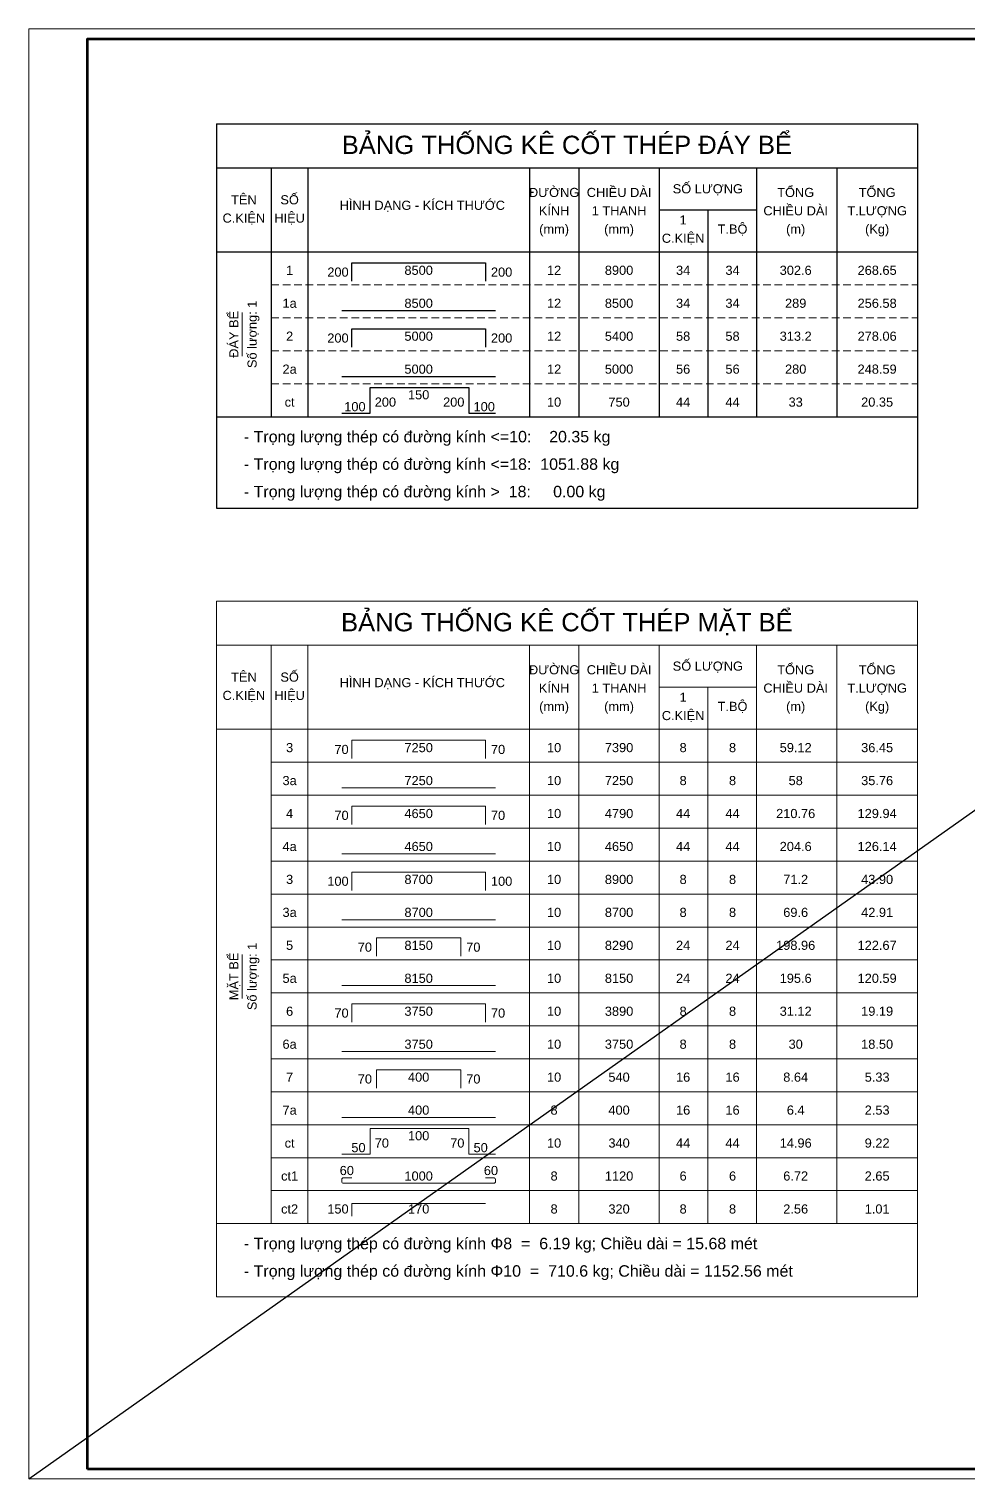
# Model space of a CAD drawing. Extents: x -192823 to 24985, y 78808 to 102574.
# Drawn here: x -42215 to -26824, y 78808 to 102568 of the extents above; entities that cross this region are included whole.
import ezdxf
from ezdxf.enums import TextEntityAlignment as Align

# ---------------------------------------------------------------- set-up
doc = ezdxf.new("R2010")
doc.units = 0
doc.header["$LTSCALE"] = 5
doc.header["$MEASUREMENT"] = 0
doc.linetypes.add('HIDDEN', pattern=[0.375, 0.25, -0.125])
doc.linetypes.add('HIDDENX2', pattern=[0.75, 0.5, -0.25])
doc.layers.get('0').update_dxf_attribs({"linetype": 'CONTINUOUS', "lineweight": 25})
doc.layers.get('DEFPOINTS').update_dxf_attribs({"linetype": 'CONTINUOUS', "lineweight": 9})
for name, color, linetype, lineweight in [('Bao', 2, 'CONTINUOUS', 0), ('Khungten_LCDI', 7, 'CONTINUOUS', 25), ('LC MANH DUT', 35, 'HIDDEN', 5), ('LC Net dam 1', 30, 'CONTINUOUS', 30), ('LC Net thay', 7, 'CONTINUOUS', 25), ('LC Text1', 3, 'CONTINUOUS', 20), ('NetMo', 9, 'HIDDENX2', 0), ('Steel', 4, 'CONTINUOUS', 0), ('Text', 2, 'CONTINUOUS', 0), ('TextThep', 7, 'CONTINUOUS', 0)]:
    doc.layers.add(name, color=color, linetype=linetype, lineweight=lineweight)
doc.layers.add('KCS_Plotter', color=11, linetype='CONTINUOUS', plot=False)
doc.styles.add('Hoa', font='micross.ttf')
doc.styles.add('Khungten', font='', dxfattribs={"width": 0.9, "height": 5000})
doc.styles.add('Thuong', font='micross.ttf')
doc.styles.add('Title', font='', dxfattribs={"width": 0.8})
doc.styles.get('Khungten').set_extended_font_data('.VnAvantH')
doc.styles.get('Title').set_extended_font_data('.VnBlackH')

# ---------------------------------------------------------------- blocks, each defined once
blk = doc.blocks.new('ha tang Nui Beo')
at = {"layer": 'DEFPOINTS', "lineweight": 0}
blk.add_lwpolyline([(-1200, -14850), (-1200, 14850), (40800, 14850), (40800, -14850)], close=True, dxfattribs=at)
at = {"layer": 'Khungten_LCDI', "color": 5, "lineweight": 60}
blk.add_lwpolyline([(0, -14650), (0, 14650), (40600, 14650), (40600, -14650)], close=True, dxfattribs=at)
at = {"color": 7, "style": 'Khungten', "width": 0.8}
for tag, p in [('REVISION', (39499, -10746)), ('NGAYHT', (39546, -11609))]:
    blk.add_attdef(tag, text='', height=200, dxfattribs=at).set_placement(p, align=Align.CENTER)
at = {"layer": 'LC Text1', "style": 'Title', "width": 1.485915}
for tag, p, p2 in [('TENBANVE1', (36913, -8886), (40339, -8886)), ('TENBANVE2', (36913, -9562), (40339, -9562))]:
    blk.add_attdef(tag, text='', height=250, dxfattribs=at).set_placement(p, p2, align=Align.FIT)
at = {"layer": 'LC Text1', "style": 'Title', "width": 0.7}
blk.add_attdef('SOBANVE', text='', height=250, dxfattribs=at).set_placement((39562, -13896), align=Align.CENTER)

msp = doc.modelspace()

# ---------------------------------------------------------------- linework, layer by layer
at = {"layer": 'Bao'}
for p, q in [((-39143.2, 93193.2), (-27653.2, 93193.2)), ((-39143.2, 93193.2), (-39143.2, 81793.2)), ((-27653.2, 93193.2), (-27653.2, 81793.2)), ((-39143.2, 92473.2), (-27653.2, 92473.2)), ((-38243.2, 92473.2), (-38243.2, 82993.2)), ((-37643.2, 92473.2), (-37643.2, 82993.2)), ((-34013.2, 92473.2), (-34013.2, 82993.2)), ((-33203.2, 92473.2), (-33203.2, 82993.2)), ((-31883.2, 92473.2), (-31883.2, 82993.2)), ((-30293.2, 92473.2), (-30293.2, 82993.2)), ((-28973.2, 92473.2), (-28973.2, 82993.2)), ((-31883.2, 91783.2), (-30293.2, 91783.2)), ((-31088.2, 91783.2), (-31088.2, 82993.2)), ((-39143.2, 91093.2), (-27653.2, 91093.2))]:
    msp.add_line(p, q, dxfattribs=at)
at = {"layer": 'KCS_Plotter'}
msp.add_line((-42215.1, 78808.2), (-8615.1, 102568.2), dxfattribs=at)
at = {"layer": 'LC MANH DUT', "ltscale": 100}
for p, q in [((-38243.2, 98374.7), (-27653.2, 98374.7)), ((-38243.2, 97834.7), (-27653.2, 97834.7)), ((-38243.2, 97294.7), (-27653.2, 97294.7)), ((-38243.2, 96754.7), (-27653.2, 96754.7)), ((-38243.2, 96214.7), (-27653.2, 96214.7))]:
    msp.add_line(p, q, dxfattribs=at)
at = {"layer": 'LC Net dam 1'}
for points in [[(-36923.2, 98434.7), (-36923.2, 98734.7), (-34733.2, 98734.7), (-34733.2, 98434.7)], [(-37088.2, 97954.7), (-34568.2, 97954.7)], [(-36923.2, 97354.7), (-36923.2, 97654.7), (-34733.2, 97654.7), (-34733.2, 97354.7)], [(-37088.2, 96874.7), (-34568.2, 96874.7)], [(-37088.2, 96274.7), (-36623.2, 96274.7), (-36623.2, 96694.7), (-35003.2, 96694.7), (-35003.2, 96274.7), (-34568.2, 96274.7)]]:
    msp.add_lwpolyline(points, dxfattribs=at)
at = {"layer": 'LC Net thay'}
for p, q in [((-39143.2, 101014.7), (-27653.2, 101014.7)), ((-39143.2, 101014.7), (-39143.2, 94714.7)), ((-27653.2, 101014.7), (-27653.2, 94714.7)), ((-39143.2, 100294.7), (-27653.2, 100294.7)), ((-38243.2, 100294.7), (-38243.2, 96214.7)), ((-37643.2, 100294.7), (-37643.2, 96214.7)), ((-34013.2, 100294.7), (-34013.2, 96214.7)), ((-33203.2, 100294.7), (-33203.2, 96214.7)), ((-31883.2, 100294.7), (-31883.2, 96214.7)), ((-30293.2, 100294.7), (-30293.2, 96214.7)), ((-28973.2, 100294.7), (-28973.2, 96214.7)), ((-31883.2, 99604.7), (-30293.2, 99604.7)), ((-31088.2, 99604.7), (-31088.2, 96214.7)), ((-39143.2, 98914.7), (-27653.2, 98914.7)), ((-39143.2, 96214.7), (-27653.2, 96214.7)), ((-39143.2, 96214.7), (-27653.2, 96214.7)), ((-39143.2, 94714.7), (-27653.2, 94714.7))]:
    msp.add_line(p, q, dxfattribs=at)
at = {"layer": 'LC Text1'}
msp.add_line((-38723.2, 97204.7), (-38723.2, 97924.7), dxfattribs=at)
at = {"layer": 'NetMo'}
for p, q in [((-38243.2, 90553.2), (-27653.2, 90553.2)), ((-38243.2, 90013.2), (-27653.2, 90013.2)), ((-38243.2, 89473.2), (-27653.2, 89473.2)), ((-38243.2, 88933.2), (-27653.2, 88933.2)), ((-38243.2, 88393.2), (-27653.2, 88393.2)), ((-38243.2, 87853.2), (-27653.2, 87853.2)), ((-38243.2, 87313.2), (-27653.2, 87313.2)), ((-38243.2, 86773.2), (-27653.2, 86773.2)), ((-38243.2, 86233.2), (-27653.2, 86233.2)), ((-38243.2, 85693.2), (-27653.2, 85693.2)), ((-38243.2, 85153.2), (-27653.2, 85153.2)), ((-38243.2, 84613.2), (-27653.2, 84613.2)), ((-38243.2, 84073.2), (-27653.2, 84073.2)), ((-38243.2, 83533.2), (-27653.2, 83533.2)), ((-38243.2, 82993.2), (-27653.2, 82993.2))]:
    msp.add_line(p, q, dxfattribs=at)
at = {"layer": 'Steel'}
for points in [[(-36923.2, 90613.2), (-36923.2, 90913.2), (-34733.2, 90913.2), (-34733.2, 90613.2)], [(-37088.2, 90133.2), (-34568.2, 90133.2)], [(-36923.2, 89533.2), (-36923.2, 89833.2), (-34733.2, 89833.2), (-34733.2, 89533.2)], [(-37088.2, 89053.2), (-34568.2, 89053.2)], [(-36923.2, 88453.2), (-36923.2, 88753.2), (-34733.2, 88753.2), (-34733.2, 88453.2)], [(-37088.2, 87973.2), (-34568.2, 87973.2)], [(-36518.2, 87373.2), (-36518.2, 87673.2), (-35138.2, 87673.2), (-35138.2, 87373.2)], [(-37088.2, 86893.2), (-34568.2, 86893.2)], [(-36923.2, 86293.2), (-36923.2, 86593.2), (-34733.2, 86593.2), (-34733.2, 86293.2)], [(-37088.2, 85813.2), (-34568.2, 85813.2)], [(-36518.2, 85213.2), (-36518.2, 85513.2), (-35138.2, 85513.2), (-35138.2, 85213.2)], [(-37088.2, 84733.2), (-34568.2, 84733.2)], [(-37088.2, 84133.2), (-36623.2, 84133.2), (-36623.2, 84553.2), (-35003.2, 84553.2), (-35003.2, 84133.2), (-34568.2, 84133.2)], [(-36923.2, 83113.2), (-36923.2, 83323.2), (-34733.2, 83323.2)]]:
    msp.add_lwpolyline(points, dxfattribs=at)
msp.add_lwpolyline([(-36923.2, 83743.2), (-37058.2, 83743.2, 0.4142136), (-37088.2, 83713.2), (-37088.2, 83683.2, 0.4142136), (-37058.2, 83653.2), (-34598.2, 83653.2, 0.4142136), (-34568.2, 83683.2), (-34568.2, 83713.2, 0.4142136), (-34598.2, 83743.2), (-34733.2, 83743.2)], format="xyb", dxfattribs=at)
at = {"layer": 'Text'}
for p, q in [((-38723.2, 86683.2), (-38723.2, 87403.2)), ((-39143.2, 82993.2), (-27653.2, 82993.2)), ((-39143.2, 82993.2), (-27653.2, 82993.2)), ((-39143.2, 81793.2), (-27653.2, 81793.2))]:
    msp.add_line(p, q, dxfattribs=at)

# ---------------------------------------------------------------- block references
at = {"layer": 'LC Net thay', "xscale": 0.8, "yscale": 0.8, "zscale": 0.8}
msp.add_blockref('ha tang Nui Beo', (-41255.1, 90688.2), dxfattribs=at)

# ---------------------------------------------------------------- texts
at = {"layer": 'LC Text1', "color": 4, "style": 'Hoa'}
msp.add_text('BẢNG THỐNG KÊ CỐT THÉP ĐÁY BỂ', height=300, dxfattribs=at).set_placement((-33398.2, 100519.7), align=Align.CENTER)
at = {"layer": 'LC Text1'}
for s, style, p in [('SỐ LƯỢNG', 'Hoa', (-31088.2, 99874.7)), ('TÊN', 'Hoa', (-38693.2, 99694.7)), ('SỐ', 'Hoa', (-37943.2, 99694.7)), ('HÌNH DẠNG - KÍCH THƯỚC', 'Hoa', (-35768.2, 99604.7)), ('ĐƯỜNG', 'Hoa', (-33608.2, 99814.7)), ('CHIỀU DÀI', 'Hoa', (-32543.2, 99814.7)), ('TỔNG', 'Hoa', (-29648.2, 99814.7)), ('TỔNG', 'Hoa', (-28313.2, 99814.7)), ('C.KIỆN', 'Hoa', (-38693.2, 99394.7)), ('HIỆU', 'Hoa', (-37943.2, 99394.7)), ('KÍNH', 'Hoa', (-33608.2, 99514.7)), ('1 THANH', 'Hoa', (-32543.2, 99514.7)), ('CHIỀU DÀI', 'Hoa', (-29648.2, 99514.7)), ('T.LƯỢNG', 'Hoa', (-28313.2, 99514.7)), ('(mm)', 'Thuong', (-33608.2, 99214.7)), ('(mm)', 'Thuong', (-32543.2, 99214.7)), ('1', 'Hoa', (-31493.2, 99364.7)), ('T.BỘ', 'Hoa', (-30683.2, 99214.7)), ('(m)', 'Thuong', (-29648.2, 99214.7)), ('(Kg)', 'Thuong', (-28313.2, 99214.7)), ('C.KIỆN', 'Hoa', (-31493.2, 99064.7)), ('150', 'Hoa', (-35828.2, 96499.7))]:
    msp.add_text(s, height=150, dxfattribs=dict(at, style=style)).set_placement(p, align=Align.CENTER)
at = {"layer": 'LC Text1', "style": 'Hoa'}
for s, p in [('1', (-37943.2, 98494.7)), ('8500', (-35828.2, 98494.7)), ('12', (-33608.2, 98494.7)), ('1a', (-37943.2, 97954.7)), ('8500', (-35828.2, 97954.7)), ('12', (-33608.2, 97954.7)), ('8500', (-32543.2, 97954.7)), ('34', (-31493.2, 97954.7)), ('34', (-30683.2, 97954.7)), ('289', (-29648.2, 97954.7)), ('256.58', (-28313.2, 97954.7)), ('2', (-37943.2, 97414.7)), ('5000', (-35828.2, 97414.7)), ('12', (-33608.2, 97414.7)), ('2a', (-37943.2, 96874.7)), ('5000', (-35828.2, 96874.7)), ('12', (-33608.2, 96874.7)), ('5000', (-32543.2, 96874.7)), ('56', (-31493.2, 96874.7)), ('56', (-30683.2, 96874.7)), ('280', (-29648.2, 96874.7)), ('248.59', (-28313.2, 96874.7)), ('ct', (-37943.2, 96334.7)), ('10', (-33608.2, 96334.7))]:
    msp.add_text(s, height=150, dxfattribs=at).set_placement(p, align=Align.BOTTOM_CENTER)
for p in [(-36975.7, 98464.7), (-36975.7, 97384.7)]:
    msp.add_text('200', height=150, dxfattribs=at).set_placement(p, align=Align.BOTTOM_RIGHT)
for p in [(-34643.2, 98464.7), (-34643.2, 97384.7)]:
    msp.add_text('200', height=150, dxfattribs=at).set_placement(p, align=Align.BOTTOM_LEFT)
at = {"layer": 'LC Text1', "color": 7, "style": 'Hoa'}
for s, p in [('8900', (-32543.2, 98494.7)), ('34', (-31493.2, 98494.7)), ('34', (-30683.2, 98494.7)), ('302.6', (-29648.2, 98494.7)), ('268.65', (-28313.2, 98494.7)), ('5400', (-32543.2, 97414.7)), ('58', (-31493.2, 97414.7)), ('58', (-30683.2, 97414.7)), ('313.2', (-29648.2, 97414.7)), ('278.06', (-28313.2, 97414.7)), ('750', (-32543.2, 96334.7)), ('44', (-31493.2, 96334.7)), ('44', (-30683.2, 96334.7)), ('33', (-29648.2, 96334.7)), ('20.35', (-28313.2, 96334.7))]:
    msp.add_text(s, height=150, dxfattribs=at).set_placement(p, align=Align.BOTTOM_CENTER)
at = {"layer": 'LC Text1', "style": 'Hoa'}
for s, p in [('ĐÁY BỂ', (-38783.2, 97564.7)), ('Số lượng: 1', (-38483.2, 97564.7))]:
    msp.add_text(s, height=150, rotation=90.00021, dxfattribs=at).set_placement(p, align=Align.CENTER)
for s, height, p in [('200', 150, (-36548.2, 96379.7)), ('100', 150, (-34928.2, 96304.7)), ('- Trọng lượng thép có đường kính <=10:    20.35 kg', 187.5, (-38693.2, 95794.7)), ('- Trọng lượng thép có đường kính <=18:  1051.88 kg', 187.5, (-38693.2, 95344.7)), ('- Trọng lượng thép có đường kính >  18:     0.00 kg', 187.5, (-38693.2, 94894.7))]:
    msp.add_text(s, height=height, dxfattribs=at).set_placement(p)
for s, p in [('200', (-35078.2, 96379.7)), ('100', (-36698.2, 96304.7))]:
    msp.add_text(s, height=150, dxfattribs=at).set_placement(p, align=Align.RIGHT)
at = {"layer": 'Text', "color": 4, "style": 'Hoa'}
msp.add_text('BẢNG THỐNG KÊ CỐT THÉP MẶT BỂ', height=300, dxfattribs=at).set_placement((-33398.2, 92698.2), align=Align.CENTER)
at = {"layer": 'Text'}
for s, style, p in [('SỐ LƯỢNG', 'Hoa', (-31088.2, 92053.2)), ('TÊN', 'Hoa', (-38693.2, 91873.2)), ('SỐ', 'Hoa', (-37943.2, 91873.2)), ('HÌNH DẠNG - KÍCH THƯỚC', 'Hoa', (-35768.2, 91783.2)), ('ĐƯỜNG', 'Hoa', (-33608.2, 91993.2)), ('CHIỀU DÀI', 'Hoa', (-32543.2, 91993.2)), ('TỔNG', 'Hoa', (-29648.2, 91993.2)), ('TỔNG', 'Hoa', (-28313.2, 91993.2)), ('C.KIỆN', 'Hoa', (-38693.2, 91573.2)), ('HIỆU', 'Hoa', (-37943.2, 91573.2)), ('KÍNH', 'Hoa', (-33608.2, 91693.2)), ('1 THANH', 'Hoa', (-32543.2, 91693.2)), ('CHIỀU DÀI', 'Hoa', (-29648.2, 91693.2)), ('T.LƯỢNG', 'Hoa', (-28313.2, 91693.2)), ('(mm)', 'Thuong', (-33608.2, 91393.2)), ('(mm)', 'Thuong', (-32543.2, 91393.2)), ('1', 'Hoa', (-31493.2, 91543.2)), ('T.BỘ', 'Hoa', (-30683.2, 91393.2)), ('(m)', 'Thuong', (-29648.2, 91393.2)), ('(Kg)', 'Thuong', (-28313.2, 91393.2)), ('C.KIỆN', 'Hoa', (-31493.2, 91243.2))]:
    msp.add_text(s, height=150, dxfattribs=dict(at, style=style)).set_placement(p, align=Align.CENTER)
at = {"layer": 'Text', "style": 'Hoa'}
for s, p in [('Số lượng: 1', (-38483.2, 87043.2)), ('MẶT BỂ', (-38783.2, 87043.2))]:
    msp.add_text(s, height=150, rotation=90.00021, dxfattribs=at).set_placement(p, align=Align.CENTER)
for s, p in [('- Trọng lượng thép có đường kính Φ8  =  6.19 kg; Chiều dài = 15.68 mét', (-38693.2, 82573.2)), ('- Trọng lượng thép có đường kính Φ10  =  710.6 kg; Chiều dài = 1152.56 mét', (-38693.2, 82123.2))]:
    msp.add_text(s, height=187.5, dxfattribs=at).set_placement(p)
at = {"layer": 'TextThep', "style": 'Hoa'}
for s, p in [('3', (-37943.2, 90673.2)), ('7250', (-35828.2, 90673.2)), ('10', (-33608.2, 90673.2)), ('3a', (-37943.2, 90133.2)), ('7250', (-35828.2, 90133.2)), ('10', (-33608.2, 90133.2)), ('7250', (-32543.2, 90133.2)), ('8', (-31493.2, 90133.2)), ('8', (-30683.2, 90133.2)), ('58', (-29648.2, 90133.2)), ('35.76', (-28313.2, 90133.2)), ('4', (-37943.2, 89593.2)), ('4650', (-35828.2, 89593.2)), ('10', (-33608.2, 89593.2)), ('4a', (-37943.2, 89053.2)), ('4650', (-35828.2, 89053.2)), ('10', (-33608.2, 89053.2)), ('4650', (-32543.2, 89053.2)), ('44', (-31493.2, 89053.2)), ('44', (-30683.2, 89053.2)), ('204.6', (-29648.2, 89053.2)), ('126.14', (-28313.2, 89053.2)), ('3', (-37943.2, 88513.2)), ('8700', (-35828.2, 88513.2)), ('10', (-33608.2, 88513.2)), ('3a', (-37943.2, 87973.2)), ('8700', (-35828.2, 87973.2)), ('10', (-33608.2, 87973.2)), ('8700', (-32543.2, 87973.2)), ('8', (-31493.2, 87973.2)), ('8', (-30683.2, 87973.2)), ('69.6', (-29648.2, 87973.2)), ('42.91', (-28313.2, 87973.2)), ('5', (-37943.2, 87433.2)), ('8150', (-35828.2, 87433.2)), ('10', (-33608.2, 87433.2)), ('5a', (-37943.2, 86893.2)), ('8150', (-35828.2, 86893.2)), ('10', (-33608.2, 86893.2)), ('8150', (-32543.2, 86893.2)), ('24', (-31493.2, 86893.2)), ('24', (-30683.2, 86893.2)), ('195.6', (-29648.2, 86893.2)), ('120.59', (-28313.2, 86893.2)), ('6', (-37943.2, 86353.2)), ('3750', (-35828.2, 86353.2)), ('10', (-33608.2, 86353.2)), ('6a', (-37943.2, 85813.2)), ('3750', (-35828.2, 85813.2)), ('10', (-33608.2, 85813.2)), ('3750', (-32543.2, 85813.2)), ('8', (-31493.2, 85813.2)), ('8', (-30683.2, 85813.2)), ('30', (-29648.2, 85813.2)), ('18.50', (-28313.2, 85813.2)), ('7', (-37943.2, 85273.2)), ('400', (-35828.2, 85273.2)), ('10', (-33608.2, 85273.2)), ('7a', (-37943.2, 84733.2)), ('400', (-35828.2, 84733.2)), ('8', (-33608.2, 84733.2)), ('400', (-32543.2, 84733.2)), ('16', (-31493.2, 84733.2)), ('16', (-30683.2, 84733.2)), ('6.4', (-29648.2, 84733.2)), ('2.53', (-28313.2, 84733.2)), ('ct', (-37943.2, 84193.2)), ('10', (-33608.2, 84193.2)), ('60', (-37005.7, 83743.2)), ('60', (-34643.2, 83743.2)), ('ct1', (-37943.2, 83653.2)), ('1000', (-35828.2, 83653.2)), ('8', (-33608.2, 83653.2)), ('ct2', (-37943.2, 83113.2)), ('170', (-35828.2, 83113.2)), ('8', (-33608.2, 83113.2))]:
    msp.add_text(s, height=150, dxfattribs=at).set_placement(p, align=Align.BOTTOM_CENTER)
for s, p in [('70', (-36975.7, 90643.2)), ('70', (-36975.7, 89563.2)), ('100', (-36975.7, 88483.2)), ('70', (-36593.2, 87403.2)), ('70', (-36975.7, 86323.2)), ('70', (-36593.2, 85243.2)), ('150', (-36975.7, 83113.2))]:
    msp.add_text(s, height=150, dxfattribs=at).set_placement(p, align=Align.BOTTOM_RIGHT)
for s, p in [('70', (-34643.2, 90643.2)), ('70', (-34643.2, 89563.2)), ('100', (-34643.2, 88483.2)), ('70', (-35048.2, 87403.2)), ('70', (-34643.2, 86323.2)), ('70', (-35048.2, 85243.2))]:
    msp.add_text(s, height=150, dxfattribs=at).set_placement(p, align=Align.BOTTOM_LEFT)
at = {"layer": 'TextThep', "color": 7, "style": 'Hoa'}
for s, p in [('7390', (-32543.2, 90673.2)), ('8', (-31493.2, 90673.2)), ('8', (-30683.2, 90673.2)), ('59.12', (-29648.2, 90673.2)), ('36.45', (-28313.2, 90673.2)), ('4790', (-32543.2, 89593.2)), ('44', (-31493.2, 89593.2)), ('44', (-30683.2, 89593.2)), ('210.76', (-29648.2, 89593.2)), ('129.94', (-28313.2, 89593.2)), ('8900', (-32543.2, 88513.2)), ('8', (-31493.2, 88513.2)), ('8', (-30683.2, 88513.2)), ('71.2', (-29648.2, 88513.2)), ('43.90', (-28313.2, 88513.2)), ('8290', (-32543.2, 87433.2)), ('24', (-31493.2, 87433.2)), ('24', (-30683.2, 87433.2)), ('198.96', (-29648.2, 87433.2)), ('122.67', (-28313.2, 87433.2)), ('3890', (-32543.2, 86353.2)), ('8', (-31493.2, 86353.2)), ('8', (-30683.2, 86353.2)), ('31.12', (-29648.2, 86353.2)), ('19.19', (-28313.2, 86353.2)), ('540', (-32543.2, 85273.2)), ('16', (-31493.2, 85273.2)), ('16', (-30683.2, 85273.2)), ('8.64', (-29648.2, 85273.2)), ('5.33', (-28313.2, 85273.2)), ('340', (-32543.2, 84193.2)), ('44', (-31493.2, 84193.2)), ('44', (-30683.2, 84193.2)), ('14.96', (-29648.2, 84193.2)), ('9.22', (-28313.2, 84193.2)), ('1120', (-32543.2, 83653.2)), ('6', (-31493.2, 83653.2)), ('6', (-30683.2, 83653.2)), ('6.72', (-29648.2, 83653.2)), ('2.65', (-28313.2, 83653.2)), ('320', (-32543.2, 83113.2)), ('8', (-31493.2, 83113.2)), ('8', (-30683.2, 83113.2)), ('2.56', (-29648.2, 83113.2)), ('1.01', (-28313.2, 83113.2))]:
    msp.add_text(s, height=150, dxfattribs=at).set_placement(p, align=Align.BOTTOM_CENTER)
at = {"layer": 'TextThep', "style": 'Hoa'}
for s, p in [('70', (-36548.2, 84238.2)), ('50', (-34928.2, 84163.2))]:
    msp.add_text(s, height=150, dxfattribs=at).set_placement(p)
msp.add_text('100', height=150, dxfattribs=at).set_placement((-35828.2, 84358.2), align=Align.CENTER)
for s, p in [('70', (-35078.2, 84238.2)), ('50', (-36698.2, 84163.2))]:
    msp.add_text(s, height=150, dxfattribs=at).set_placement(p, align=Align.RIGHT)

doc.saveas('drawing.dxf')
